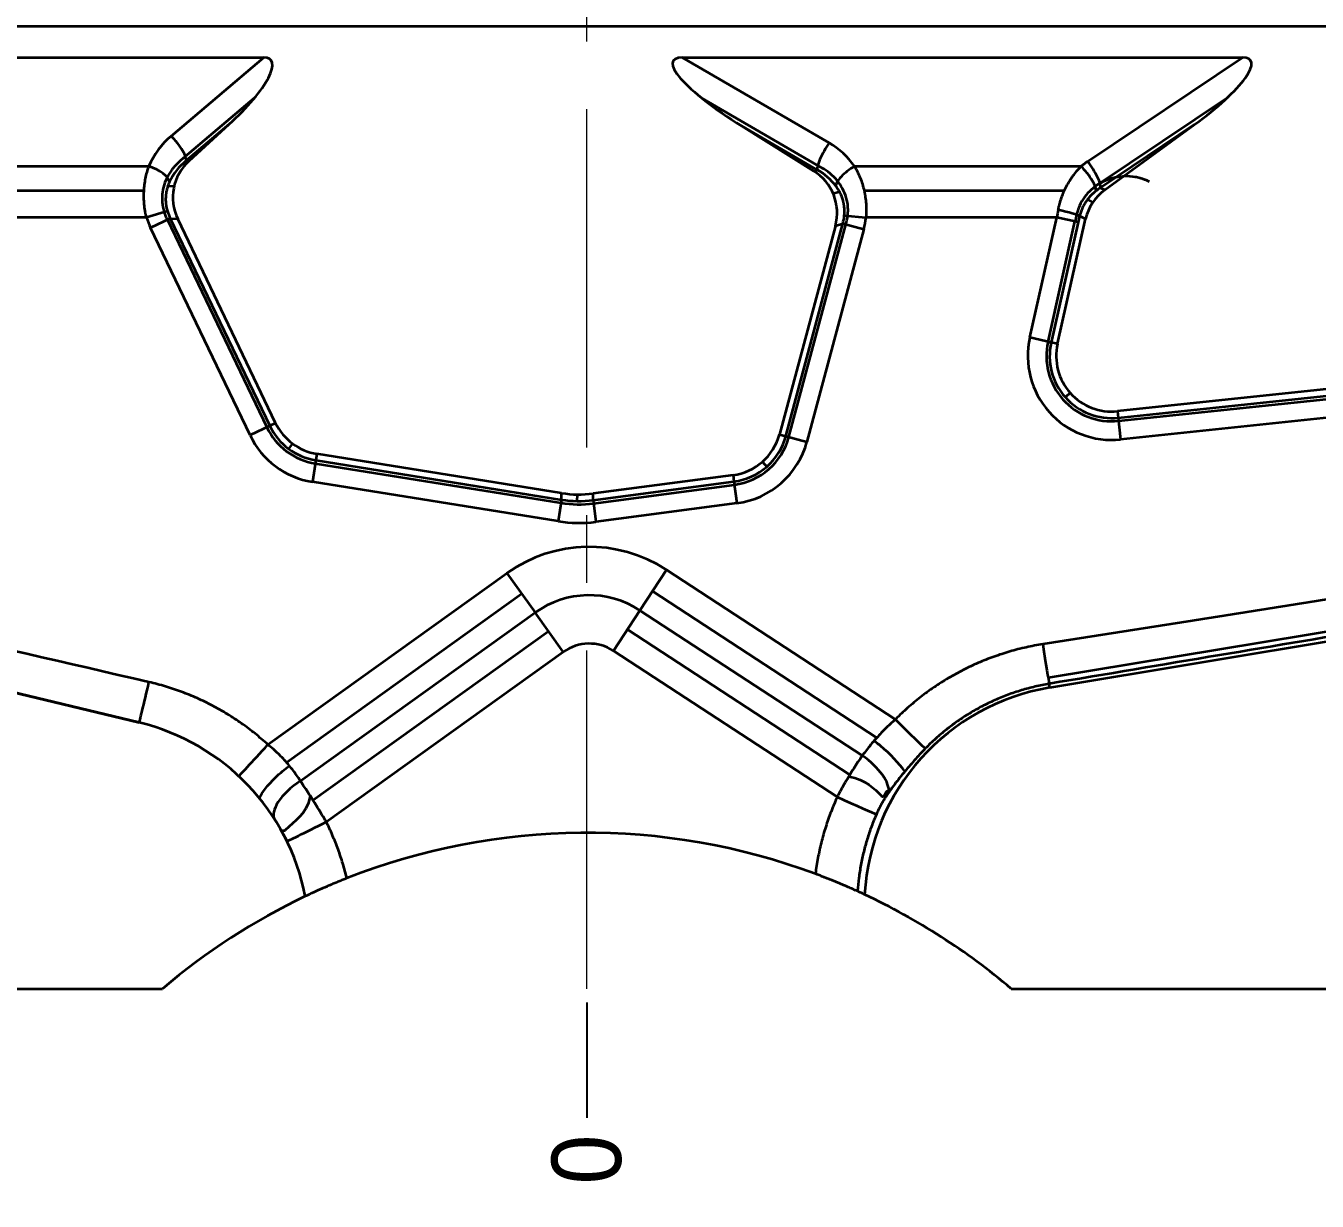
# Model space of a CAD drawing. Header units: millimetres. Extents: x 72 to 604, y 117 to 376.
# Drawn here: x 276.5 to 392.8, y 116.7 to 222.6 of the extents above; entities that cross this region are included whole.
import ezdxf

# ---------------------------------------------------------------- set-up
doc = ezdxf.new("R2010")
doc.units = ezdxf.units.MM
doc.linetypes.add('CENTER', pattern=[50.8, 31.75, -6.35, 6.35, -6.35])
doc.layers.add('4', color=7, linetype='Continuous', true_color=0xffffff)
doc.layers.add('dim', color=82, linetype='Continuous', lineweight=9)
doc.layers.add('epin', color=13, linetype='Continuous', lineweight=9)
doc.styles.add('Capful-A', font='')
doc.styles.get('Capful-A').set_extended_font_data('Microsoft YaHei')
doc.dimstyles.new('Capful-A-2.5', dxfattribs={"dimscale": 2.5, "dimtxt": 2.5, "dimasz": 2.5, "dimexe": 1.5, "dimexo": 1, "dimgap": 1.5, "dimtad": 0, "dimdsep": 46, "dimtxsty": 'Capful-A', "dimcen": 0, "dimclrt": 2, "dimazin": 2, "dimtfac": 1, "dimtmove": 0, "dimatfit": 3, "dimfxl": 0, "dimtolj": 1, "dimtzin": 0, "dimarcsym": 0})

# ---------------------------------------------------------------- blocks, each defined once
blk = doc.blocks.new('*D36')
at = {"layer": 'Defpoints', "color": 0, "transparency": 16777216}
for p in [(327, 255.86), (327, 135.86)]:
    blk.add_point(p, dxfattribs=at)
at = {"layer": 'dim', "color": 0, "lineweight": -2, "transparency": 16777216}
blk.add_line((327, 134.61), (327, 123.78), dxfattribs=at)
at = {"layer": 'dim', "color": 2, "transparency": 16777216, "insert": (327, 120.47), "char_height": 6.25, "attachment_point": 5, "rotation": 90, "style": 'Capful-A', "bg_fill": 3, "box_fill_scale": 1.1, "bg_fill_color": 256, "bg_fill_true_color": 13158600, "bg_fill_transparency": 0}
blk.add_mtext('\\A1;0', dxfattribs=at)
at = {"layer": 'Defpoints', "color": 0, "transparency": 16777216}
blk.add_point((327, 123.78), dxfattribs=at)

msp = doc.modelspace()

# ---------------------------------------------------------------- linework, layer by layer
at = {"layer": '4', "color": 7, "linetype": 'Continuous', "lineweight": 35}
for p, q in [((396.189, 222.539), (129.027, 222.539)), ((247.831, 219.739), (297.9, 219.739)), ((289.55, 212.675), (297.9, 219.739)), ((335.587, 219.739), (348.825, 212.058)), ((335.587, 219.739), (386.065, 219.739)), ((372.118, 210.385), (386.065, 219.739)), ((297.072, 216.117), (290.399, 210.472)), ((337.369, 216.081), (348.267, 209.758)), ((372.895, 208.225), (384.81, 216.216)), ((294.786, 213.743), (290.885, 210.443)), ((291.159, 210.432), (294.786, 213.743)), ((347.779, 209.611), (340.925, 213.588)), ((340.925, 213.588), (347.451, 209.517)), ((381.761, 213.708), (373.278, 208.018)), ((373.663, 207.824), (381.761, 213.708)), ((266.848, 209.954), (287.545, 209.954)), ((290.885, 210.443), (291.159, 210.432)), ((347.451, 209.517), (347.779, 209.611)), ((351.12, 209.954), (371.541, 209.954)), ((287.105, 207.739), (267.876, 207.739)), ((289.253, 208.176), (289.817, 208.154)), ((349.78, 207.637), (349.202, 207.471)), ((370.019, 207.739), (351.986, 207.739)), ((373.278, 208.018), (373.663, 207.824)), ((372.097, 206.945), (372.581, 206.7)), ((287.331, 205.339), (268.832, 205.339)), ((289.214, 205.902), (287.331, 205.339)), ((289.469, 205.253), (287.693, 204.402)), ((289.207, 205.127), (298.167, 186.439)), ((289.469, 205.253), (290.137, 205.226)), ((289.469, 205.253), (298.429, 186.565)), ((298.962, 186.82), (290.137, 205.226)), ((344.926, 185.643), (350.06, 204.792)), ((349.397, 204.601), (350.06, 204.792)), ((350.06, 204.792), (351.962, 204.282)), ((350.197, 205.525), (352.153, 205.339)), ((369.346, 205.339), (352.153, 205.339)), ((366.914, 194.514), (369.346, 205.339)), ((368.551, 194.146), (370.983, 204.971)), ((371.268, 204.907), (368.836, 194.082)), ((371.268, 204.907), (369.346, 205.339)), ((369.412, 193.953), (371.94, 205.207)), ((371.399, 205.48), (371.94, 205.207)), ((296.653, 185.713), (287.693, 204.402)), ((349.397, 204.601), (344.356, 185.796)), ((345.208, 185.568), (350.341, 204.716)), ((351.962, 204.282), (346.829, 185.133)), ((447.371, 195.51), (374.813, 187.884)), ((368.836, 194.082), (366.914, 194.514)), ((374.874, 187.297), (447.433, 194.923)), ((374.905, 187.007), (447.463, 194.633)), ((369.412, 193.953), (368.836, 194.082)), ((447.639, 192.964), (375.08, 185.338)), ((164.19, 189.239), (286.672, 159.832)), ((286.672, 159.832), (164.191, 189.239)), ((370.555, 189.532), (370.114, 189.14)), ((374.813, 187.884), (374.874, 187.297)), ((298.429, 186.565), (296.653, 185.713)), ((298.962, 186.82), (298.429, 186.565)), ((374.874, 187.297), (375.08, 185.338)), ((344.356, 185.796), (344.926, 185.643)), ((344.926, 185.643), (346.829, 185.133)), ((300.479, 184.975), (300.126, 184.502)), ((302.679, 184.045), (302.585, 183.462)), ((324.723, 180.51), (302.679, 184.045)), ((302.585, 183.462), (302.273, 181.517)), ((302.539, 183.174), (324.669, 179.626)), ((302.585, 183.462), (324.715, 179.913)), ((342.824, 183.332), (343.213, 182.888)), ((324.403, 177.969), (302.273, 181.517)), ((327.563, 179.874), (340.258, 181.549)), ((340.181, 182.134), (327.571, 180.47)), ((340.181, 182.134), (340.258, 181.549)), ((340.258, 181.549), (340.516, 179.596)), ((324.715, 179.913), (324.723, 180.51)), ((326.137, 179.789), (326.146, 180.386)), ((327.563, 179.874), (327.571, 180.47)), ((327.601, 179.585), (340.296, 181.26)), ((324.715, 179.913), (324.403, 177.969)), ((327.563, 179.874), (327.82, 177.921)), ((340.516, 179.596), (327.82, 177.921)), ((456.263, 178.441), (368.567, 163.855)), ((368.721, 162.987), (456.416, 177.573)), ((334.166, 173.596), (331.783, 169.946)), ((334.166, 173.596), (354.801, 160.123)), ((298.267, 157.847), (319.804, 173.284)), ((319.804, 173.284), (322.344, 169.741)), ((321.141, 171.419), (299.958, 156.236)), ((353.129, 158.475), (332.912, 171.675)), ((329.4, 166.296), (331.783, 169.946)), ((331.783, 169.946), (351.82, 156.864)), ((301.189, 154.579), (322.344, 169.741)), ((324.883, 166.198), (322.344, 169.741)), ((302.324, 152.851), (323.546, 168.063)), ((330.654, 168.217), (350.695, 155.133)), ((303.521, 150.887), (324.883, 166.198)), ((329.4, 166.296), (349.559, 153.134)), ((368.721, 162.987), (368.664, 163.329)), ((113.002, 135.861), (288.768, 135.861)), ((365.237, 135.861), (541.002, 135.861))]:
    msp.add_line(p, q, dxfattribs=at)
for centre, radius, start, end in [((374.29, 192.857), 7.56, 167.33818, 276), ((374.29, 192.857), 5.882, 167.33818, 276), ((374.29, 192.857), 5.59, 167.33818, 276), ((374.29, 192.857), 5, 167.33818, 276), ((303.47, 188.982), 5.882, 205.6155, 260.88987), ((303.47, 188.982), 5.59, 205.6155, 260.88987), ((303.47, 188.982), 5, 205.6155, 260.88987), ((303.47, 188.982), 7.56, 205.6155, 260.88987), ((339.527, 187.091), 5, 277.51663, 344.99284), ((339.527, 187.091), 5.59, 277.51663, 344.99284), ((339.527, 187.091), 5.882, 277.51663, 344.99284), ((339.527, 187.091), 7.56, 277.51663, 344.99284), ((327.213, 162.947), 12.718, 56.85926, 125.63132), ((327.213, 162.947), 8.359, 56.85926, 125.63132), ((327.213, 162.947), 4, 56.85926, 125.63132), ((372.002, 143.258), 20, 99.44349, 176.8872), ((282.002, 140.385), 20, 10.95648, 76.4992), ((327.002, 90.861), 59.05, 69.58741, 111.4862), ((327.002, 90.861), 59.05, 49.64668, 64.92086), ((327.002, 90.861), 59.05, 115.43861, 130.35332)]:
    msp.add_arc(centre, radius, start, end, dxfattribs=at)
for centre, major_axis, ratio, start_param, end_param in [((292.662, 214.539), (5.876, 4.971), 0.2598659, 4.8567838, 6.5812121), ((343.223, 214.539), (8.452, -4.904), 0.2046766, 2.8024536, 4.5571409), ((379.458, 214.539), (7.347, 4.928), 0.2260808, 4.8770144, 6.6083067), ((293.676, 207.93), (5.531, 4.012), 0.9197199, 1.6519368, 2.1560313), ((289.55, 211.906), (-1.292, 1.527), 0.2598659, 3.2859875, 5.0104157), ((348.825, 211.288), (1.004, 1.73), 0.2046766, 1.2316573, 2.9863445), ((345.674, 206.678), (-5.926, 3.249), 0.9225108, 4.2189835, 4.6860695), ((287.545, 209.185), (-1.845, 0.771), 0.3588303, 3.3446244, 4.861272), ((294.289, 207.136), (-4.585, 0.183), 0.9806694, 5.502054, 6.7622094), ((293.676, 207.161), (4.052, 2.681), 0.8853012, 1.6771209, 2.1812153), ((293.245, 207.178), (3.829, 2.777), 0.9197199, 1.6490448, 1.8295868), ((344.962, 205.704), (4.415, 1.273), 0.9794526, 5.7496833, 7.005201), ((345.674, 205.909), (-4.298, 2.094), 0.8904227, 4.1885691, 4.6556551), ((351.12, 209.185), (1.641, 1.144), 0.3234301, 1.349021, 2.9338601), ((375.713, 205.283), (6.061, 2.777), 0.9340868, 1.7430846, 1.8513561), ((371.541, 209.185), (-1.277, 1.539), 0.2571107, 3.3157255, 5.0128894), ((372.118, 209.616), (-1.114, 1.661), 0.2260808, 3.306218, 5.0375104), ((375.373, 204.685), (4.196, 1.923), 0.9340868, 0.6342707, 1.7402507), ((376.391, 204.171), (-4.083, 2.062), 0.9838679, 5.814933, 6.526005), ((375.713, 204.514), (4.337, 1.763), 0.9076368, 1.7718782, 1.8801497), ((371.153, 205.339), (2.296, 11.995), 0.1453916, 1.5413404, 1.5986182), ((369.478, 205.911), (-1.947, 0.458), 0.0557329, 3.3164001, 4.7254867), ((293.69, 207.16), (-6.623, 0.265), 0.9806694, 0.3247276, 0.4790241), ((293.292, 207.176), (-4.585, 0.183), 0.9806694, 0.3481322, 0.5131742), ((293.69, 207.16), (-4.663, 0.187), 0.9642609, 0.3247276, 0.4790241), ((345.556, 205.875), (4.494, 1.296), 0.9620616, 5.7496833, 5.9144885), ((345.951, 205.989), (4.415, 1.273), 0.9794526, 5.7108486, 5.8873015), ((345.556, 205.875), (6.377, 1.839), 0.9794526, 5.7496833, 5.9144885), ((373.235, 205.339), (2.78, 11.99), 0.1717744, 1.5898957, 1.64128), ((373.075, 204.907), (2.317, 9.992), 0.1717744, 1.5533246, 1.6106024), ((326.287, 190.543), (0.141, 10.157), 0.9844909, 2.9987163, 3.284469), ((326.274, 189.652), (0.141, 10.157), 0.9844909, 2.9944595, 3.2887258), ((326.279, 190.008), (0.142, 10.219), 0.9784679, 2.9987163, 3.284469), ((326.279, 190.008), (0.169, 12.188), 0.9844909, 2.9987163, 3.284469), ((368.109, 166.901), (0.57, -3.626), 0.0105649, 4.712389, 6.1087461), ((287.514, 163.49), (-0.843, -3.659), 0.0092444, 6.2830998, 7.8539816), ((354.822, 160.145), (2.712, -2.696), 0.0080344, 4.712389, 6.1087066), ((298.248, 157.864), (-2.614, -2.845), 0.0067525, 6.2831397, 7.8539816), ((350.925, 155.49), (3.146, -2.255), 0.4231103, 0.1994205, 1.5897146), ((302.155, 153.234), (-3.263, -2.137), 0.4240126, 4.7307028, 6.2771889), ((349.584, 153.19), (3.563, -1.624), 0.0155682, 4.712389, 6.1088558), ((303.495, 150.938), (-3.518, -1.782), 0.0147376, 6.2829681, 7.8539816)]:
    msp.add_ellipse(centre, major_axis=major_axis, ratio=ratio, start_param=start_param, end_param=end_param, dxfattribs=at)
for points, knots in [([(287.331, 205.339), (287.306, 205.437), (287.273, 205.584), (287.243, 205.732), (287.224, 205.831), (287.215, 205.881), (287.173, 206.129), (287.147, 206.326), (287.11, 206.722), (287.087, 207.116), (287.093, 207.509), (287.106, 207.755), (287.109, 207.804), (287.116, 207.902), (287.12, 207.951), (287.133, 208.098), (287.143, 208.195), (287.179, 208.484), (287.21, 208.674), (287.285, 209.049), (287.372, 209.418), (287.483, 209.777), (287.545, 209.954)], [0, 0, 0, 0, 0.0625, 0.09375, 0.09375, 0.125, 0.125, 0.25, 0.25, 0.375, 0.5, 0.5, 0.53125, 0.53125, 0.5625, 0.5625, 0.625, 0.625, 0.75, 0.75, 0.875, 1, 1, 1, 1]), ([(289.796, 209.872), (289.73, 209.794), (289.667, 209.715), (289.435, 209.404), (289.283, 209.155), (289.029, 208.628), (288.928, 208.354), (288.784, 207.783), (288.741, 207.483), (288.722, 206.88), (288.746, 206.582), (288.833, 206.129), (288.873, 205.97), (288.922, 205.815)], [0, 0, 0, 0, 0.0722038, 0.0722038, 0.2766993, 0.2766993, 0.4811949, 0.4811949, 0.6856904, 0.6856904, 0.8901859, 0.8901859, 1, 1, 1, 1]), ([(350.505, 205.496), (350.508, 205.523), (350.511, 205.549), (350.529, 205.726), (350.536, 205.876), (350.532, 206.323), (350.497, 206.621), (350.362, 207.206), (350.264, 207.485), (350.012, 208.02), (349.857, 208.275), (349.506, 208.744), (349.307, 208.961), (348.87, 209.357), (348.636, 209.532), (348.347, 209.711), (348.307, 209.735), (348.267, 209.758)], [0, 0, 0, 0, 0.0154781, 0.0154781, 0.1024768, 0.1024768, 0.276474, 0.276474, 0.4504713, 0.4504713, 0.6244686, 0.6244686, 0.7984658, 0.7984658, 0.9724631, 0.9724631, 1, 1, 1, 1]), ([(351.12, 209.954), (351.217, 209.787), (351.309, 209.615), (351.415, 209.395), (351.436, 209.35), (351.477, 209.261), (351.538, 209.127), (351.594, 208.991), (351.702, 208.717), (351.767, 208.531), (351.884, 208.152), (351.936, 207.959), (352.002, 207.665), (352.023, 207.566), (352.051, 207.417), (352.06, 207.367), (352.076, 207.267), (352.116, 207.016), (352.166, 206.563), (352.186, 205.954), (352.169, 205.545), (352.153, 205.339)], [0, 0, 0, 0, 0.125, 0.125, 0.15625, 0.15625, 0.1875, 0.25, 0.25, 0.375, 0.375, 0.5, 0.5, 0.5625, 0.5625, 0.59375, 0.59375, 0.625, 0.75, 0.875, 1, 1, 1, 1]), ([(369.478, 206.026), (369.496, 206.121), (369.516, 206.215), (369.549, 206.356), (369.561, 206.403), (369.584, 206.496), (369.645, 206.728), (369.715, 206.955), (369.84, 207.311), (369.909, 207.486), (370.058, 207.829), (370.139, 207.997), (370.312, 208.328), (370.405, 208.49), (370.529, 208.689), (370.554, 208.728), (370.605, 208.807), (370.683, 208.924), (370.763, 209.038), (370.928, 209.263), (371.043, 209.408), (371.284, 209.688), (371.41, 209.824), (371.541, 209.954)], [0, 0, 0, 0, 0.0625, 0.0625, 0.09375, 0.09375, 0.125, 0.25, 0.25, 0.375, 0.375, 0.5, 0.5, 0.625, 0.625, 0.65625, 0.65625, 0.6875, 0.75, 0.75, 0.875, 0.875, 1, 1, 1, 1]), ([(289.408, 208.563), (289.364, 208.468), (289.324, 208.371), (289.25, 208.172), (289.217, 208.071), (289.16, 207.862), (289.135, 207.755), (289.104, 207.59), (289.095, 207.535), (289.083, 207.45), (289.08, 207.422), (289.073, 207.364), (289.058, 207.222), (289.052, 207.077), (289.053, 206.844), (289.059, 206.727), (289.074, 206.579), (289.077, 206.55), (289.085, 206.49), (289.089, 206.461), (289.103, 206.371), (289.113, 206.312), (289.137, 206.194), (289.15, 206.135), (289.18, 206.018), (289.196, 205.96), (289.214, 205.902)], [0, 0, 0, 0, 0.125, 0.125, 0.25, 0.25, 0.375, 0.375, 0.4375, 0.4375, 0.46875, 0.46875, 0.5, 0.625, 0.625, 0.75, 0.75, 0.78125, 0.78125, 0.8125, 0.8125, 0.875, 0.875, 0.9375, 0.9375, 1, 1, 1, 1]), ([(377.689, 208.557), (377.619, 208.592), (377.549, 208.625), (377.205, 208.778), (376.922, 208.871), (376.335, 209.002), (376.031, 209.039), (375.432, 209.054), (375.131, 209.033), (374.533, 208.933), (374.243, 208.856), (373.683, 208.65), (373.409, 208.518), (372.898, 208.21), (372.66, 208.033), (372.218, 207.633), (372.015, 207.408), (371.664, 206.928), (371.514, 206.671), (371.328, 206.258), (371.274, 206.116), (371.186, 205.846), (371.151, 205.717), (371.122, 205.587)], [0, 0, 0, 0, 0.0281047, 0.0281047, 0.1367705, 0.1367705, 0.2454364, 0.2454364, 0.3541022, 0.3541022, 0.462768, 0.462768, 0.5714339, 0.5714339, 0.6800997, 0.6800997, 0.7887655, 0.7887655, 0.8974314, 0.8974314, 0.9517643, 0.9517643, 1, 1, 1, 1]), ([(350.197, 205.525), (350.21, 205.649), (350.222, 205.895), (350.211, 206.138), (350.193, 206.319), (350.182, 206.41), (350.167, 206.5), (350.156, 206.559), (350.151, 206.589), (350.139, 206.649), (350.132, 206.679), (350.119, 206.738), (350.112, 206.767), (350.09, 206.854), (350.074, 206.912), (350.022, 207.081), (349.983, 207.19), (349.896, 207.403), (349.848, 207.507), (349.769, 207.657), (349.742, 207.707), (349.686, 207.805), (349.657, 207.853), (349.567, 207.995), (349.504, 208.087), (349.438, 208.175)], [0, 0, 0, 0, 0.125, 0.25, 0.25, 0.3125, 0.34375, 0.34375, 0.375, 0.375, 0.40625, 0.40625, 0.4375, 0.4375, 0.5, 0.5, 0.625, 0.625, 0.75, 0.75, 0.8125, 0.8125, 0.875, 0.875, 1, 1, 1, 1]), ([(372.868, 207.726), (372.781, 207.658), (372.697, 207.586), (372.534, 207.437), (372.455, 207.359), (372.303, 207.197), (372.23, 207.113), (372.089, 206.937), (372.022, 206.846), (371.896, 206.658), (371.836, 206.562), (371.725, 206.362), (371.674, 206.259), (371.602, 206.099), (371.58, 206.044), (371.537, 205.934), (371.517, 205.879), (371.479, 205.767), (371.461, 205.71), (371.428, 205.595), (371.413, 205.538), (371.399, 205.48)], [0, 0, 0, 0, 0.125, 0.125, 0.25, 0.25, 0.375, 0.375, 0.5, 0.5, 0.625, 0.625, 0.75, 0.75, 0.8125, 0.8125, 0.875, 0.875, 0.9375, 0.9375, 1, 1, 1, 1]), ([(355.651, 155.439), (355.103, 156.168), (354.39, 156.967), (353.329, 157.844), (353.199, 157.948), (353.006, 158.096), (352.943, 158.144), (352.879, 158.191)], [0, 0, 0, 0, 0.8349845, 0.8349845, 0.9461415, 0.9461415, 1, 1, 1, 1]), ([(297.493, 153.037), (297.746, 153.544), (298.228, 154.195), (299.158, 155.088), (299.363, 155.272), (299.776, 155.619), (299.986, 155.785), (300.204, 155.945)], [0, 0, 0, 0, 0.6728216, 0.6728216, 0.8408632, 0.8408632, 1, 1, 1, 1]), ([(350.601, 154.974), (352.151, 154.728), (352.986, 153.809), (353.476, 153.301), (353.504, 153.272), (353.558, 153.223), (353.585, 153.201), (353.642, 153.178), (353.672, 153.176), (353.909, 153.33), (354.244, 154.209), (353.932, 153.153)], [0, 0, 0, 0, 0.650431, 0.650431, 0.6923027, 0.6923027, 0.7341744, 0.7341744, 0.7760461, 0.7760461, 1, 1, 1, 1]), ([(302.084, 153.223), (301.712, 151.42), (300.65, 151.026), (299.816, 150.129), (299.803, 150.114), (299.772, 150.094), (299.755, 150.088), (299.695, 150.085), (299.659, 150.086), (299.597, 150.088), (299.572, 150.089), (299.535, 150.087), (299.523, 150.084), (299.522, 150.056), (299.534, 150.031), (299.677, 149.779), (300.033, 149.212), (299.956, 149.196)], [0, 0, 0, 0, 0.7763986, 0.7763986, 0.7889653, 0.7889653, 0.801532, 0.801532, 0.8266654, 0.8266654, 0.8517987, 0.8517987, 0.8769321, 0.8769321, 0.9020654, 0.9020654, 1, 1, 1, 1]), ([(305.374, 145.807), (305.25, 145.759), (305.127, 145.71), (304.884, 145.612), (304.644, 145.515), (304.408, 145.417), (304.232, 145.344), (304.174, 145.32), (304.058, 145.271), (304.001, 145.247), (303.832, 145.175), (303.613, 145.081), (303.405, 144.991), (303.203, 144.903), (303.105, 144.859), (302.915, 144.775), (302.734, 144.694), (302.489, 144.583), (302.343, 144.516), (302.241, 144.468), (302.208, 144.453), (302.144, 144.424), (302.114, 144.41), (302.026, 144.369), (301.921, 144.32), (301.838, 144.281), (301.784, 144.255), (301.768, 144.247), (301.738, 144.233), (301.724, 144.227), (301.687, 144.209), (301.65, 144.192), (301.638, 144.186), (301.638, 144.186)], [0, 0, 0, 0, 0.0625, 0.0625, 0.125, 0.1875, 0.1875, 0.21875, 0.21875, 0.25, 0.25, 0.3125, 0.375, 0.375, 0.4375, 0.4375, 0.5, 0.5625, 0.625, 0.625, 0.65625, 0.65625, 0.6875, 0.6875, 0.75, 0.8125, 0.8125, 0.84375, 0.84375, 0.875, 0.875, 0.9375, 1, 1, 1, 1]), ([(351.396, 144.637), (351.376, 144.646), (351.351, 144.657), (351.291, 144.684), (351.222, 144.716), (351.134, 144.755), (351.061, 144.788), (351.035, 144.799), (350.982, 144.823), (350.954, 144.835), (350.868, 144.874), (350.745, 144.928), (350.538, 145.018), (350.386, 145.084), (350.286, 145.127), (350.266, 145.136), (350.225, 145.153), (350.204, 145.162), (350.142, 145.189), (350.099, 145.207), (349.97, 145.261), (349.793, 145.336), (349.512, 145.453), (349.315, 145.533), (349.163, 145.595), (349.112, 145.616), (349.008, 145.657), (348.957, 145.678), (348.8, 145.741), (348.589, 145.824), (348.266, 145.95), (348.045, 146.034), (347.878, 146.098), (347.822, 146.119), (347.71, 146.161), (347.654, 146.182), (347.598, 146.203)], [0, 0, 0, 0, 0.0625, 0.0625, 0.125, 0.1875, 0.1875, 0.21875, 0.21875, 0.25, 0.25, 0.3125, 0.375, 0.4375, 0.4375, 0.453125, 0.453125, 0.46875, 0.46875, 0.5, 0.5, 0.5625, 0.625, 0.6875, 0.6875, 0.71875, 0.71875, 0.75, 0.75, 0.8125, 0.875, 0.9375, 0.9375, 0.96875, 0.96875, 1, 1, 1, 1])]:
    msp.add_open_spline(points, degree=3, knots=knots, dxfattribs=at)
for points in [[(287.548, 163.483), (272.784, 166.883), (244.002, 173.512), (202.834, 182.95), (177.176, 188.782), (164.755, 191.59)], [(455.909, 180.622), (446.745, 179.204), (428.02, 176.293), (398.697, 171.707), (378.408, 168.521), (368.071, 166.895)], [(456.334, 178.064), (447.191, 176.525), (428.504, 173.382), (399.237, 168.463), (378.983, 165.062), (368.664, 163.329)], [(368.071, 166.895), (367.57, 166.817), (366.577, 166.628), (365.104, 166.251), (363.661, 165.782), (362.251, 165.223), (360.879, 164.577), (359.552, 163.845), (358.274, 163.032), (357.052, 162.14), (355.888, 161.172), (355.156, 160.481), (354.801, 160.123)], [(298.267, 157.847), (297.893, 158.19), (297.124, 158.852), (295.906, 159.771), (294.629, 160.61), (293.298, 161.367), (291.92, 162.036), (290.499, 162.617), (289.04, 163.105), (288.049, 163.367), (287.548, 163.483)], [(368.664, 163.329), (368.24, 163.258), (367.398, 163.088), (366.153, 162.755), (364.934, 162.344), (363.744, 161.858), (362.589, 161.298), (361.473, 160.668), (360.4, 159.969), (359.375, 159.205), (358.4, 158.38), (357.787, 157.791), (357.49, 157.487)], [(354.801, 160.123), (354.638, 159.983), (354.319, 159.696), (353.86, 159.253), (353.418, 158.797), (352.994, 158.328), (352.585, 157.848), (352.192, 157.357), (351.942, 157.028), (351.82, 156.864)], [(301.189, 154.579), (301.077, 154.756), (300.845, 155.106), (300.474, 155.613), (300.081, 156.101), (299.665, 156.569), (299.225, 157.016), (298.761, 157.444), (298.434, 157.715), (298.267, 157.847)], [(357.49, 157.487), (357.318, 157.311), (356.978, 156.955), (356.481, 156.411), (355.999, 155.857), (355.528, 155.291), (355.071, 154.716), (354.625, 154.131), (354.339, 153.74), (354.198, 153.544)], [(351.82, 156.864), (351.691, 156.678), (351.432, 156.296), (351.045, 155.7), (350.662, 155.083), (350.285, 154.448), (349.916, 153.798), (349.676, 153.357), (349.559, 153.134)], [(303.521, 150.887), (303.394, 151.104), (303.138, 151.536), (302.748, 152.176), (302.356, 152.803), (301.963, 153.415), (301.573, 154.009), (301.316, 154.391), (301.189, 154.579)], [(349.559, 153.134), (349.36, 152.698), (348.989, 151.814), (348.512, 150.452), (348.118, 149.06), (347.808, 147.642), (347.658, 146.685), (347.598, 146.203)], [(354.198, 153.544), (354.129, 153.448), (353.993, 153.251), (353.795, 152.94), (353.604, 152.616), (353.421, 152.281), (353.249, 151.935), (353.141, 151.7), (353.089, 151.581)], [(353.089, 151.581), (352.93, 151.217), (352.633, 150.481), (352.251, 149.35), (351.933, 148.196), (351.682, 147.024), (351.499, 145.836), (351.423, 145.037), (351.396, 144.637)], [(305.374, 145.807), (305.268, 146.255), (305.031, 147.138), (304.601, 148.431), (304.1, 149.684), (303.721, 150.491), (303.521, 150.887)], [(352.032, 144.344), (351.926, 144.393), (351.715, 144.492), (351.503, 144.589), (351.396, 144.637)]]:
    msp.add_open_spline(points, degree=3, dxfattribs=at)
at = {"layer": 'epin', "color": 1, "linetype": 'CENTER', "lineweight": 18, "ltscale": 0.96}
msp.add_line((327.002, 135.861), (327.002, 375.861), dxfattribs=at)

# ---------------------------------------------------------------- next in the draw order: dimensions: what is measured, and where the dimension line sits
at = {"layer": 'dim'}
dim = msp.add_ordinate_dim(feature_location=(327.002485817, 135.86101979), offset=(0, -12.080495932), dtype=1, origin=(327.002485817, 255.86101979), dimstyle='Capful-A-2.5', override={"dimasz": 2, "dimexe": 0.49975, "dimexo": 0.49975, "dimgap": 0.49975}, dxfattribs=at)
dim.commit()
dim.dimension.update_dxf_attribs({"geometry": '*D36', "text_midpoint": (327.002485817, 120.469334785)})

doc.saveas('drawing.dxf')
